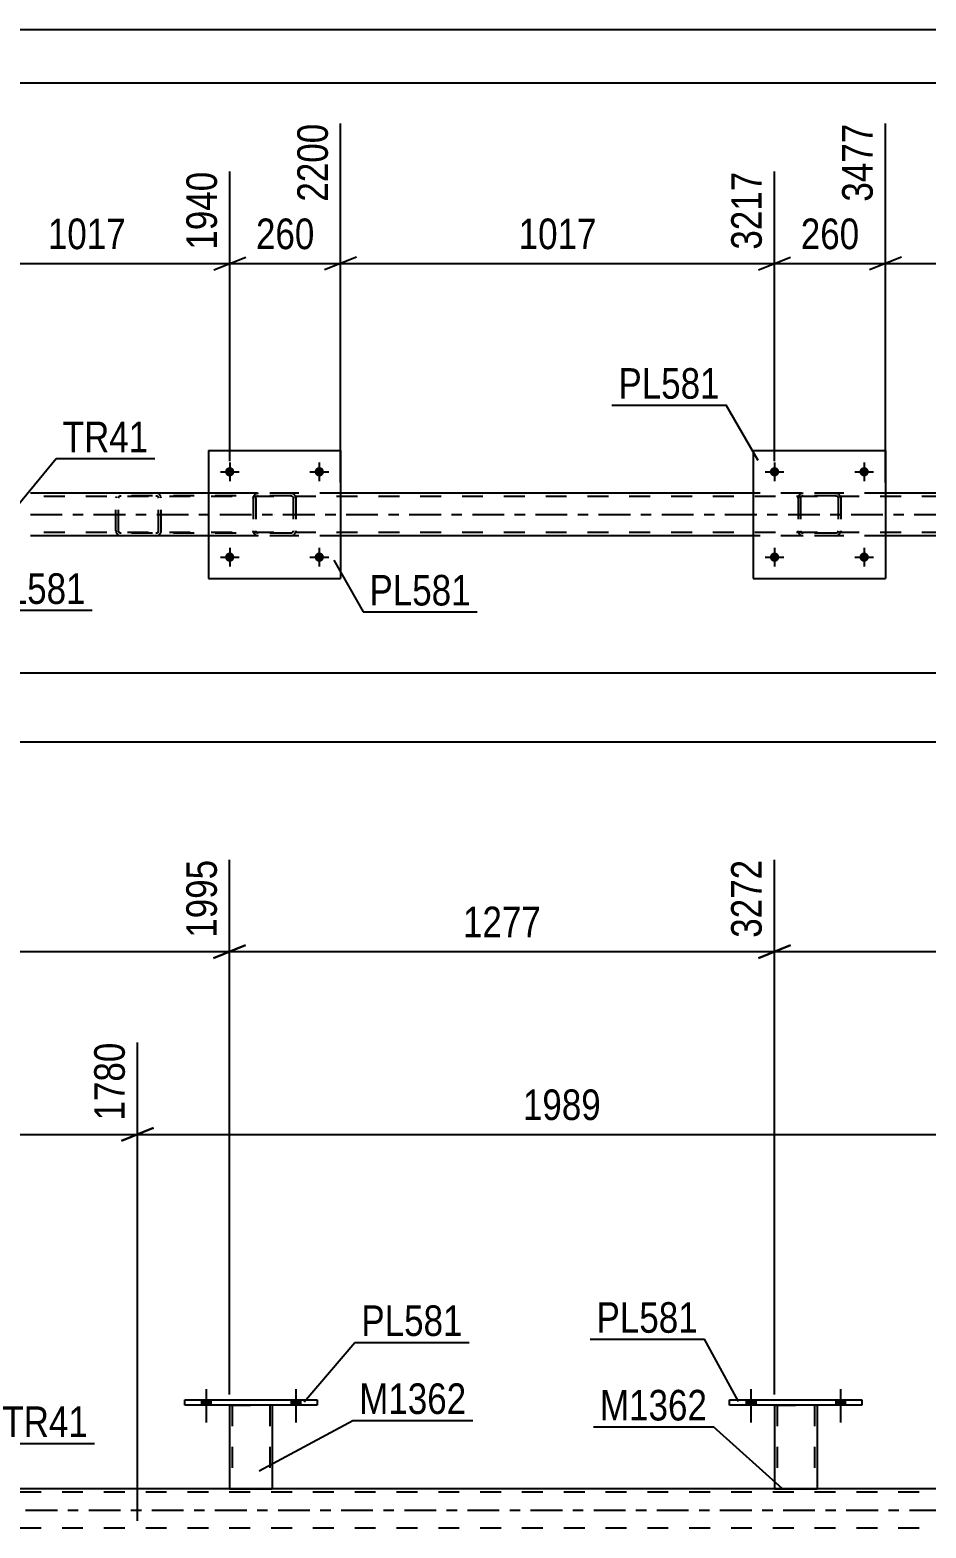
# Model space of a CAD drawing. Header units: millimetres. Extents: x 0 to 841, y 0 to 594.
# Drawn here: x 102.5 to 186.5, y 453.6 to 594 of the extents above; entities that cross this region are included whole.
import ezdxf

# ---------------------------------------------------------------- set-up
doc = ezdxf.new("R2010")
doc.units = ezdxf.units.MM
doc.linetypes.add('DXK_LINE_DOT2', pattern=[3.9198, 1.9599, -1.9599])
doc.linetypes.add('DXK_LINE_DOT3', pattern=[5.9187, 2.979, -0.9799, 0.9799, -0.9799])
doc.styles.add('Arial Narrow', font='ARIALN.TTF', dxfattribs={"height": 0.2})

# ---------------------------------------------------------------- blocks, each defined once
blk = doc.blocks.new('Unknown-247343380-1135 - 18088')
at = {"color": 5, "linetype": 'Continuous'}
for p, q in [((841, 594), (0, 594)), ((836, 589), (5, 589))]:
    blk.add_line(p, q, dxfattribs=at)
blk = doc.blocks.new('Part-247343380-4606 - 4602')
at = {"color": 7, "linetype": 'DXK_LINE_DOT2'}
for p, q in [((111.08, 550.59), (110.89, 550.55)), ((121.85, 550.59), (111.08, 550.59)), ((114.51, 550.55), (114.32, 550.59)), ((110.6, 550.24), (110.57, 550.11)), ((110.57, 547.07), (110.57, 550.11)), ((110.61, 550.29), (110.6, 550.24)), ((110.83, 550.11), (110.85, 550.2)), ((110.83, 547.07), (110.83, 550.11)), ((110.85, 550.2), (110.9, 550.28)), ((110.9, 550.28), (110.98, 550.33)), ((110.98, 550.33), (111.08, 550.35)), ((121.85, 550.35), (111.08, 550.35)), ((114.32, 550.35), (114.41, 550.33)), ((114.41, 550.33), (114.5, 550.28)), ((114.5, 550.28), (114.55, 550.2)), ((114.55, 550.2), (114.57, 550.11)), ((114.57, 547.07), (114.57, 550.11)), ((114.8, 550.24), (114.79, 550.29)), ((114.83, 550.11), (114.8, 550.24)), ((114.83, 547.07), (114.83, 550.11)), ((110.57, 547.07), (110.59, 546.98)), ((110.59, 546.98), (110.61, 546.88)), ((110.84, 547), (110.83, 547.07)), ((110.85, 546.98), (110.84, 547)), ((110.9, 546.9), (110.85, 546.98)), ((110.89, 546.62), (111.08, 546.59)), ((110.98, 546.85), (110.9, 546.9)), ((111.08, 546.83), (110.98, 546.85)), ((121.85, 546.83), (111.08, 546.83)), ((121.85, 546.59), (111.08, 546.59)), ((114.41, 546.85), (114.32, 546.83)), ((114.32, 546.59), (114.51, 546.62)), ((114.5, 546.9), (114.41, 546.85)), ((114.55, 546.98), (114.5, 546.9)), ((114.55, 546.98), (114.56, 547)), ((114.56, 547), (114.57, 547.07)), ((114.79, 546.88), (114.81, 546.98)), ((114.81, 546.98), (114.83, 547.07))]:
    blk.add_line(p, q, dxfattribs=at)
for centre, start, end in [((114.34, 550.09), 24.32, 69.2417), ((111.06, 547.09), 204.32, 249.2417), ((114.34, 547.09), 290.7583, 335.68)]:
    blk.add_arc(centre, 0.496, start, end, dxfattribs=at)
blk = doc.blocks.new('Bolt-247343380-18749 - 4602')
at = {"linetype": 'Continuous'}
for points in [[(121.69, 544.59, -1), (120.81, 544.59, -1)], [(130.09, 544.59, -1), (129.21, 544.59, -1)]]:
    blk.add_hatch(color=1, dxfattribs=at).paths.add_polyline_path(points)
at = {"color": 1, "linetype": 'Continuous'}
for p, q in [((121.25, 545.47), (121.25, 543.71)), ((129.65, 545.47), (129.65, 543.71)), ((120.37, 544.59), (122.13, 544.59)), ((128.77, 544.59), (130.53, 544.59))]:
    blk.add_line(p, q, dxfattribs=at)
blk = doc.blocks.new('Part-247343380-4740 - 4602')
at = {"color": 2, "linetype": 'Continuous'}
for p, q in [((119.25, 550.59), (102.57, 550.59)), ((170.33, 550.59), (131.65, 550.59)), ((221.41, 550.59), (182.73, 550.59)), ((119.25, 546.59), (102.57, 546.59)), ((170.33, 546.59), (131.65, 546.59)), ((221.41, 546.59), (182.73, 546.59))]:
    blk.add_line(p, q, dxfattribs=at)
at = {"color": 7, "linetype": 'DXK_LINE_DOT2'}
for p, q in [((131.65, 550.59), (119.25, 550.59)), ((182.73, 550.59), (170.33, 550.59)), ((764.32, 550.27), (102.57, 550.27)), ((764.32, 546.91), (102.57, 546.91)), ((131.65, 546.59), (119.25, 546.59)), ((182.73, 546.59), (170.33, 546.59))]:
    blk.add_line(p, q, dxfattribs=at)
at = {"color": 7, "linetype": 'DXK_LINE_DOT3'}
blk.add_line((102.57, 548.59), (764.32, 548.59), dxfattribs=at)
blk = doc.blocks.new('Part-247343380-18721 - 4602')
at = {"color": 2, "linetype": 'Continuous'}
for p, q in [((119.25, 554.59), (119.25, 542.59)), ((119.25, 554.59), (131.65, 554.59)), ((131.65, 554.59), (131.65, 542.59)), ((119.25, 542.59), (131.65, 542.59))]:
    blk.add_line(p, q, dxfattribs=at)
blk = doc.blocks.new('Part-247343380-18718 - 4602')
at = {"color": 7, "linetype": 'DXK_LINE_DOT2'}
for p, q in [((174.83, 550.55), (175.01, 550.59)), ((175.01, 550.59), (174.83, 550.55)), ((178.05, 550.59), (175.01, 550.59)), ((178.05, 550.59), (178.24, 550.55)), ((178.24, 550.55), (178.05, 550.59)), ((174.53, 550.11), (174.57, 550.29)), ((174.57, 550.29), (174.53, 550.11)), ((174.53, 550.11), (174.53, 547.07)), ((174.77, 550.11), (174.79, 550.2)), ((174.77, 550.11), (174.77, 547.07)), ((174.79, 550.2), (174.84, 550.28)), ((174.84, 550.28), (174.92, 550.33)), ((174.92, 550.33), (175.01, 550.35)), ((178.05, 550.35), (175.01, 550.35)), ((178.05, 550.35), (178.14, 550.33)), ((178.14, 550.33), (178.22, 550.28)), ((178.22, 550.28), (178.27, 550.2)), ((178.27, 550.2), (178.29, 550.11)), ((178.29, 550.11), (178.29, 547.07)), ((178.5, 550.29), (178.53, 550.11)), ((178.53, 550.11), (178.5, 550.29)), ((178.53, 550.11), (178.53, 547.07)), ((174.57, 546.88), (174.53, 547.07)), ((174.53, 547.07), (174.57, 546.88)), ((174.79, 546.98), (174.77, 547.07)), ((174.84, 546.9), (174.79, 546.98)), ((175.01, 546.59), (174.83, 546.62)), ((174.83, 546.62), (175.01, 546.59)), ((174.92, 546.85), (174.84, 546.9)), ((175.01, 546.83), (174.92, 546.85)), ((178.05, 546.83), (175.01, 546.83)), ((178.05, 546.59), (175.01, 546.59)), ((178.14, 546.85), (178.05, 546.83)), ((178.24, 546.62), (178.05, 546.59)), ((178.05, 546.59), (178.24, 546.62)), ((178.22, 546.9), (178.14, 546.85)), ((178.27, 546.98), (178.22, 546.9)), ((178.29, 547.07), (178.27, 546.98)), ((178.53, 547.07), (178.5, 546.88)), ((178.5, 546.88), (178.53, 547.07))]:
    blk.add_line(p, q, dxfattribs=at)
at = {"color": 7, "linetype": 'DXK_LINE_DOT3'}
blk.add_line((176.53, 548.59), (176.53, 548.59), dxfattribs=at)
at = {"color": 7, "linetype": 'DXK_LINE_DOT2'}
for centre, start, end in [((175.01, 550.11), 112.5, 157.5), ((175.01, 550.11), 112.5, 157.5), ((178.05, 550.11), 22.5, 67.5), ((178.05, 550.11), 22.5, 67.5), ((175.01, 547.07), 202.5, 247.5), ((175.01, 547.07), 202.5, 247.5), ((178.05, 547.07), 292.5, 337.5), ((178.05, 547.07), 292.5, 337.5)]:
    blk.add_arc(centre, 0.48, start, end, dxfattribs=at)
blk = doc.blocks.new('Part-247343380-18719 - 4602')
at = {"color": 2, "linetype": 'Continuous'}
for p, q in [((170.33, 554.59), (170.33, 542.59)), ((170.33, 554.59), (182.73, 554.59)), ((182.73, 554.59), (182.73, 542.59)), ((170.33, 542.59), (182.73, 542.59))]:
    blk.add_line(p, q, dxfattribs=at)
blk = doc.blocks.new('Part-247343380-18720 - 4602')
at = {"color": 7, "linetype": 'DXK_LINE_DOT2'}
for p, q in [((123.75, 550.55), (123.93, 550.59)), ((123.93, 550.59), (123.75, 550.55)), ((126.97, 550.59), (123.93, 550.59)), ((126.97, 550.59), (127.16, 550.55)), ((127.16, 550.55), (126.97, 550.59)), ((123.45, 550.11), (123.49, 550.29)), ((123.49, 550.29), (123.45, 550.11)), ((123.45, 550.11), (123.45, 547.07)), ((123.69, 550.11), (123.71, 550.2)), ((123.69, 550.11), (123.69, 547.07)), ((123.71, 550.2), (123.76, 550.28)), ((123.76, 550.28), (123.84, 550.33)), ((123.84, 550.33), (123.93, 550.35)), ((126.97, 550.35), (123.93, 550.35)), ((126.97, 550.35), (127.06, 550.33)), ((127.06, 550.33), (127.14, 550.28)), ((127.14, 550.28), (127.19, 550.2)), ((127.19, 550.2), (127.21, 550.11)), ((127.21, 550.11), (127.21, 547.07)), ((127.41, 550.29), (127.45, 550.11)), ((127.45, 550.11), (127.41, 550.29)), ((127.45, 550.11), (127.45, 547.07)), ((123.49, 546.88), (123.45, 547.07)), ((123.45, 547.07), (123.49, 546.88)), ((123.71, 546.98), (123.69, 547.07)), ((123.76, 546.9), (123.71, 546.98)), ((123.93, 546.59), (123.75, 546.62)), ((123.75, 546.62), (123.93, 546.59)), ((123.84, 546.85), (123.76, 546.9)), ((123.93, 546.83), (123.84, 546.85)), ((126.97, 546.83), (123.93, 546.83)), ((126.97, 546.59), (123.93, 546.59)), ((127.06, 546.85), (126.97, 546.83)), ((127.16, 546.62), (126.97, 546.59)), ((126.97, 546.59), (127.16, 546.62)), ((127.14, 546.9), (127.06, 546.85)), ((127.19, 546.98), (127.14, 546.9)), ((127.21, 547.07), (127.19, 546.98)), ((127.45, 547.07), (127.41, 546.88)), ((127.41, 546.88), (127.45, 547.07))]:
    blk.add_line(p, q, dxfattribs=at)
at = {"color": 7, "linetype": 'DXK_LINE_DOT3'}
blk.add_line((125.45, 548.59), (125.45, 548.59), dxfattribs=at)
at = {"color": 7, "linetype": 'DXK_LINE_DOT2'}
for centre, start, end in [((123.93, 550.11), 112.5, 157.5), ((123.93, 550.11), 112.5, 157.5), ((126.97, 550.11), 22.5, 67.5), ((126.97, 550.11), 22.5, 67.5), ((123.93, 547.07), 202.5, 247.5), ((123.93, 547.07), 202.5, 247.5), ((126.97, 547.07), 292.5, 337.5), ((126.97, 547.07), 292.5, 337.5)]:
    blk.add_arc(centre, 0.48, start, end, dxfattribs=at)
blk = doc.blocks.new('Bolt-247343380-18747 - 4602')
at = {"linetype": 'Continuous'}
for points in [[(172.77, 544.59, -1), (171.89, 544.59, -1)], [(181.17, 544.59, -1), (180.29, 544.59, -1)]]:
    blk.add_hatch(color=1, dxfattribs=at).paths.add_polyline_path(points)
at = {"color": 1, "linetype": 'Continuous'}
for p, q in [((172.33, 545.47), (172.33, 543.71)), ((180.73, 545.47), (180.73, 543.71)), ((171.45, 544.59), (173.21, 544.59)), ((179.85, 544.59), (181.61, 544.59))]:
    blk.add_line(p, q, dxfattribs=at)
blk = doc.blocks.new('Bolt-247343380-18748 - 4602')
at = {"linetype": 'Continuous'}
for points in [[(172.77, 552.59, -1), (171.89, 552.59, -1)], [(181.17, 552.59, -1), (180.29, 552.59, -1)]]:
    blk.add_hatch(color=1, dxfattribs=at).paths.add_polyline_path(points)
at = {"color": 1, "linetype": 'Continuous'}
for p, q in [((172.33, 553.47), (172.33, 551.71)), ((180.73, 553.47), (180.73, 551.71)), ((171.45, 552.59), (173.21, 552.59)), ((179.85, 552.59), (181.61, 552.59))]:
    blk.add_line(p, q, dxfattribs=at)
blk = doc.blocks.new('Bolt-247343380-18750 - 4602')
at = {"linetype": 'Continuous'}
for points in [[(121.69, 552.59, -1), (120.81, 552.59, -1)], [(130.09, 552.59, -1), (129.21, 552.59, -1)]]:
    blk.add_hatch(color=1, dxfattribs=at).paths.add_polyline_path(points)
at = {"color": 1, "linetype": 'Continuous'}
for p, q in [((121.25, 553.47), (121.25, 551.71)), ((129.65, 553.47), (129.65, 551.71)), ((120.37, 552.59), (122.13, 552.59)), ((128.77, 552.59), (130.53, 552.59))]:
    blk.add_line(p, q, dxfattribs=at)
blk = doc.blocks.new('Part-247343380-4993 - 4843')
at = {"color": 2, "linetype": 'Continuous'}
blk.add_line((756.18, 457.28), (54.76, 457.28), dxfattribs=at)
at = {"color": 7, "linetype": 'DXK_LINE_DOT2'}
for p, q in [((762.1, 456.96), (54.76, 456.96)), ((762.1, 453.6), (54.76, 453.6))]:
    blk.add_line(p, q, dxfattribs=at)
at = {"color": 7, "linetype": 'DXK_LINE_DOT3'}
blk.add_line((54.76, 455.28), (762.1, 455.28), dxfattribs=at)
blk = doc.blocks.new('Part-247343380-19148 - 4843')
at = {"color": 2, "linetype": 'Continuous'}
for p, q in [((121.24, 465.12), (121.24, 457.28)), ((125.24, 465.12), (125.24, 457.28)), ((121.24, 457.28), (125.24, 457.28))]:
    blk.add_line(p, q, dxfattribs=at)
at = {"color": 7, "linetype": 'DXK_LINE_DOT2'}
for p, q in [((121.24, 465.12), (125.24, 465.12)), ((121.24, 465.12), (121.24, 465.12)), ((121.24, 465.12), (121.24, 465.12)), ((121.48, 465.12), (121.48, 457.28)), ((125, 465.12), (125, 457.28)), ((125.24, 465.12), (125.24, 465.12)), ((125.24, 465.12), (125.24, 465.12)), ((124.98, 457.28), (124.94, 457.28)), ((124.94, 457.28), (124.98, 457.28)), ((125, 457.28), (124.98, 457.28)), ((124.98, 457.28), (125, 457.28))]:
    blk.add_line(p, q, dxfattribs=at)
blk = doc.blocks.new('Bolt-247343380-19178 - 4843')
at = {"linetype": 'Continuous'}
for points in [[(118.6, 465.12), (119.48, 465.12), (119.48, 465.6), (118.6, 465.6)], [(127, 465.12), (127.88, 465.12), (127.88, 465.6), (127, 465.6)]]:
    blk.add_hatch(color=1, dxfattribs=at).paths.add_polyline_path(points)
at = {"color": 1, "linetype": 'Continuous'}
for p, q in [((119.04, 466.6), (119.04, 463.48)), ((127.44, 466.6), (127.44, 463.48)), ((118.6, 465.6), (118.6, 465.12)), ((119.48, 465.6), (119.48, 465.12)), ((127, 465.6), (127, 465.12)), ((127.88, 465.6), (127.88, 465.12))]:
    blk.add_line(p, q, dxfattribs=at)
blk = doc.blocks.new('Bolt-247343380-19177 - 4843')
at = {"linetype": 'Continuous'}
for points in [[(118.6, 465.12), (119.48, 465.12), (119.48, 465.6), (118.6, 465.6)], [(127, 465.12), (127.88, 465.12), (127.88, 465.6), (127, 465.6)]]:
    blk.add_hatch(color=1, dxfattribs=at).paths.add_polyline_path(points)
at = {"color": 1, "linetype": 'Continuous'}
for p, q in [((119.04, 466.6), (119.04, 463.48)), ((127.44, 466.6), (127.44, 463.48)), ((118.6, 465.6), (118.6, 465.12)), ((119.48, 465.6), (119.48, 465.12)), ((127, 465.6), (127, 465.12)), ((127.88, 465.6), (127.88, 465.12))]:
    blk.add_line(p, q, dxfattribs=at)
blk = doc.blocks.new('Part-247343380-19146 - 4843')
at = {"color": 2, "linetype": 'Continuous'}
for p, q in [((172.32, 465.12), (172.32, 457.28)), ((176.32, 465.12), (176.32, 457.28)), ((172.32, 457.28), (176.32, 457.28))]:
    blk.add_line(p, q, dxfattribs=at)
at = {"color": 7, "linetype": 'DXK_LINE_DOT2'}
for p, q in [((172.32, 465.12), (176.32, 465.12)), ((172.32, 465.12), (172.32, 465.12)), ((172.32, 465.12), (172.32, 465.12)), ((172.56, 465.12), (172.56, 457.28)), ((176.08, 465.12), (176.08, 457.28)), ((176.32, 465.12), (176.32, 465.12)), ((176.32, 465.12), (176.32, 465.12)), ((176.02, 457.28), (176.06, 457.28)), ((176.02, 457.28), (176.06, 457.28)), ((176.06, 457.28), (176.08, 457.28)), ((176.06, 457.28), (176.08, 457.28))]:
    blk.add_line(p, q, dxfattribs=at)
blk = doc.blocks.new('Part-247343380-19147 - 4843')
at = {"color": 2, "linetype": 'Continuous'}
for p, q in [((168.12, 465.12), (168.12, 465.6)), ((168.12, 465.6), (180.52, 465.6)), ((180.52, 465.12), (168.12, 465.12)), ((180.52, 465.6), (180.52, 465.12))]:
    blk.add_line(p, q, dxfattribs=at)
blk = doc.blocks.new('Part-247343380-19149 - 4843')
at = {"color": 2, "linetype": 'Continuous'}
for p, q in [((117.04, 465.12), (117.04, 465.6)), ((117.04, 465.6), (129.44, 465.6)), ((129.44, 465.12), (117.04, 465.12)), ((129.44, 465.6), (129.44, 465.12))]:
    blk.add_line(p, q, dxfattribs=at)
blk = doc.blocks.new('Bolt-247343380-19175 - 4843')
at = {"linetype": 'Continuous'}
for points in [[(169.68, 465.12), (170.56, 465.12), (170.56, 465.6), (169.68, 465.6)], [(178.08, 465.12), (178.96, 465.12), (178.96, 465.6), (178.08, 465.6)]]:
    blk.add_hatch(color=1, dxfattribs=at).paths.add_polyline_path(points)
at = {"color": 1, "linetype": 'Continuous'}
for p, q in [((170.12, 466.6), (170.12, 463.48)), ((178.52, 466.6), (178.52, 463.48)), ((169.68, 465.6), (169.68, 465.12)), ((170.56, 465.6), (170.56, 465.12)), ((178.08, 465.6), (178.08, 465.12)), ((178.96, 465.6), (178.96, 465.12))]:
    blk.add_line(p, q, dxfattribs=at)
blk = doc.blocks.new('Bolt-247343380-19176 - 4843')
at = {"linetype": 'Continuous'}
for points in [[(169.68, 465.12), (170.56, 465.12), (170.56, 465.6), (169.68, 465.6)], [(178.08, 465.12), (178.96, 465.12), (178.96, 465.6), (178.08, 465.6)]]:
    blk.add_hatch(color=1, dxfattribs=at).paths.add_polyline_path(points)
at = {"color": 1, "linetype": 'Continuous'}
for p, q in [((170.12, 466.6), (170.12, 463.48)), ((178.52, 466.6), (178.52, 463.48)), ((169.68, 465.6), (169.68, 465.12)), ((170.56, 465.6), (170.56, 465.12)), ((178.08, 465.6), (178.08, 465.12)), ((178.96, 465.6), (178.96, 465.12))]:
    blk.add_line(p, q, dxfattribs=at)
blk = doc.blocks.new('StraightDimension-247343380-31596 - 4602')
at = {"color": 7, "linetype": 'Continuous'}
for p, q in [((182.73, 551.59), (182.73, 585.22)), ((172.33, 553.59), (172.33, 580.72)), ((170.83, 571.51), (173.83, 572.71)), ((172.33, 572.11), (182.73, 572.11)), ((184.23, 572.71), (181.23, 571.51))]:
    blk.add_line(p, q, dxfattribs=at)
at = {"color": 0}
blk.add_wipeout([(180.87, 572.86), (180.87, 577.06), (174.19, 577.06), (174.19, 572.86)], dxfattribs=at)
at = {"color": 3, "style": 'Arial Narrow'}
blk.add_text('260', height=2.863, dxfattribs=at).set_placement((174.79, 573.46))
at = {"color": 0, "linetype": 'Continuous'}
blk.add_wipeout([(182.13, 585.82), (177.93, 585.82), (177.93, 577.31), (182.13, 577.31)], dxfattribs=at)
at = {"color": 3, "linetype": 'Continuous', "style": 'Arial Narrow'}
blk.add_text('3477', height=2.863, rotation=90.0002, dxfattribs=at).set_placement((181.53, 577.91))
blk = doc.blocks.new('StraightDimension-247343380-31595 - 4602')
at = {"color": 7, "linetype": 'Continuous'}
for p, q in [((182.73, 551.59), (182.73, 585.22)), ((223.41, 553.59), (223.41, 580.72)), ((184.23, 572.71), (181.23, 571.51)), ((182.73, 572.11), (223.41, 572.11)), ((221.91, 571.51), (224.91, 572.71))]:
    blk.add_line(p, q, dxfattribs=at)
at = {"color": 0}
blk.add_wipeout([(207.33, 572.86), (207.33, 577.06), (198.82, 577.06), (198.82, 572.86)], dxfattribs=at)
at = {"color": 3, "style": 'Arial Narrow'}
blk.add_text('1017', height=2.863, dxfattribs=at).set_placement((199.42, 573.46))
at = {"color": 0, "linetype": 'Continuous'}
blk.add_wipeout([(222.81, 581.32), (218.61, 581.32), (218.61, 572.81), (222.81, 572.81)], dxfattribs=at)
at = {"color": 3, "linetype": 'Continuous', "style": 'Arial Narrow'}
blk.add_text('4494', height=2.863, rotation=90.0002, dxfattribs=at).set_placement((222.21, 573.41))
blk = doc.blocks.new('StraightDimension-247343380-4778 - 4602')
at = {"color": 7, "linetype": 'Continuous'}
blk.add_line((65.45, 533.74), (764.32, 533.74), dxfattribs=at)
blk = doc.blocks.new('StraightDimension-247343380-21976 - 4602')
at = {"color": 7, "linetype": 'Continuous'}
blk.add_line((64.81, 527.29), (764.96, 527.29), dxfattribs=at)
blk = doc.blocks.new('StraightDimension-247343380-31597 - 4602')
at = {"color": 7, "linetype": 'Continuous'}
for p, q in [((131.65, 551.59), (131.65, 585.22)), ((172.33, 553.59), (172.33, 580.72)), ((133.15, 572.71), (130.15, 571.51)), ((131.65, 572.11), (172.33, 572.11)), ((170.83, 571.51), (173.83, 572.71))]:
    blk.add_line(p, q, dxfattribs=at)
at = {"color": 0}
blk.add_wipeout([(156.25, 572.86), (156.25, 577.06), (147.74, 577.06), (147.74, 572.86)], dxfattribs=at)
at = {"color": 3, "style": 'Arial Narrow'}
blk.add_text('1017', height=2.863, dxfattribs=at).set_placement((148.34, 573.46))
at = {"color": 0, "linetype": 'Continuous'}
blk.add_wipeout([(171.73, 581.32), (167.53, 581.32), (167.53, 572.81), (171.73, 572.81)], dxfattribs=at)
at = {"color": 3, "linetype": 'Continuous', "style": 'Arial Narrow'}
blk.add_text('3217', height=2.863, rotation=90.0002, dxfattribs=at).set_placement((171.13, 573.41))
blk = doc.blocks.new('StraightDimension-247343380-31598 - 4602')
at = {"color": 7, "linetype": 'Continuous'}
for p, q in [((131.65, 551.59), (131.65, 585.22)), ((121.25, 553.59), (121.25, 580.72)), ((119.75, 571.51), (122.75, 572.71)), ((121.25, 572.11), (131.65, 572.11)), ((133.15, 572.71), (130.15, 571.51))]:
    blk.add_line(p, q, dxfattribs=at)
at = {"color": 0}
blk.add_wipeout([(129.79, 572.86), (129.79, 577.06), (123.11, 577.06), (123.11, 572.86)], dxfattribs=at)
at = {"color": 3, "style": 'Arial Narrow'}
blk.add_text('260', height=2.863, dxfattribs=at).set_placement((123.71, 573.46))
at = {"color": 0, "linetype": 'Continuous'}
blk.add_wipeout([(131.05, 585.82), (126.85, 585.82), (126.85, 577.31), (131.05, 577.31)], dxfattribs=at)
at = {"color": 3, "linetype": 'Continuous', "style": 'Arial Narrow'}
blk.add_text('2200', height=2.863, rotation=90.0002, dxfattribs=at).set_placement((130.45, 577.91))
blk = doc.blocks.new('StraightDimension-247343380-31599 - 4602')
at = {"color": 7, "linetype": 'Continuous'}
for p, q in [((94.47, 551.59), (94.47, 583.39)), ((121.25, 553.59), (121.25, 580.72)), ((95.97, 572.71), (92.97, 571.51)), ((94.47, 572.11), (121.25, 572.11)), ((119.75, 571.51), (122.75, 572.71))]:
    blk.add_line(p, q, dxfattribs=at)
at = {"color": 0}
blk.add_wipeout([(112.12, 572.86), (112.12, 577.06), (103.6, 577.06), (103.6, 572.86)], dxfattribs=at)
at = {"color": 3, "style": 'Arial Narrow'}
blk.add_text('1017', height=2.863, dxfattribs=at).set_placement((104.2, 573.46))
at = {"color": 0, "linetype": 'Continuous'}
blk.add_wipeout([(120.65, 581.32), (116.45, 581.32), (116.45, 572.81), (120.65, 572.81)], dxfattribs=at)
at = {"color": 3, "linetype": 'Continuous', "style": 'Arial Narrow'}
blk.add_text('1940', height=2.863, rotation=90.0002, dxfattribs=at).set_placement((120.05, 573.41))
blk = doc.blocks.new('StraightDimension-247343380-32865 - 4843')
at = {"color": 7, "linetype": 'Continuous'}
for p, q in [((121.24, 466.12), (121.24, 516.23)), ((172.32, 466.12), (172.32, 516.23)), ((122.74, 508.22), (119.74, 507.02)), ((121.24, 507.62), (172.32, 507.62)), ((170.82, 507.02), (173.82, 508.22))]:
    blk.add_line(p, q, dxfattribs=at)
at = {"color": 0}
blk.add_wipeout([(151.03, 508.37), (151.03, 512.57), (142.52, 512.57), (142.52, 508.37)], dxfattribs=at)
at = {"color": 3, "style": 'Arial Narrow'}
blk.add_text('1277', height=2.863, dxfattribs=at).set_placement((143.12, 508.97))
at = {"color": 0, "linetype": 'Continuous'}
blk.add_wipeout([(171.72, 516.83), (167.52, 516.83), (167.52, 508.32), (171.72, 508.32)], dxfattribs=at)
at = {"color": 3, "linetype": 'Continuous', "style": 'Arial Narrow'}
blk.add_text('3272', height=2.863, rotation=90.0002, dxfattribs=at).set_placement((171.12, 508.92))
blk = doc.blocks.new('StraightDimension-247343380-6100 - 4843')
at = {"color": 7, "linetype": 'Continuous'}
for p, q in [((112.61, 454.28), (112.61, 499.1)), ((42.94, 458.28), (42.94, 493.62)), ((44.44, 491.09), (41.44, 489.89)), ((42.94, 490.49), (112.61, 490.49)), ((111.11, 489.89), (114.11, 491.09))]:
    blk.add_line(p, q, dxfattribs=at)
at = {"color": 0}
blk.add_wipeout([(82.03, 491.24), (82.03, 495.44), (73.52, 495.44), (73.52, 491.24)], dxfattribs=at)
at = {"color": 3, "style": 'Arial Narrow'}
blk.add_text('1780', height=2.863, dxfattribs=at).set_placement((74.12, 491.84))
at = {"color": 0, "linetype": 'Continuous'}
for points in [[(112.01, 499.7), (107.81, 499.7), (107.81, 491.19), (112.01, 491.19)], [(42.34, 494.22), (38.14, 494.22), (38.14, 491.19), (42.34, 491.19)]]:
    blk.add_wipeout(points, dxfattribs=at)
at = {"color": 3, "linetype": 'Continuous', "style": 'Arial Narrow'}
for s, height, p in [('1780', 2.863, (111.41, 491.79)), ('0', 2.86, (41.74, 491.79))]:
    blk.add_text(s, height=height, rotation=90.0002, dxfattribs=at).set_placement(p)
blk = doc.blocks.new('StraightDimension-247343380-5747 - 4843')
at = {"color": 7, "linetype": 'Continuous'}
for p, q in [((112.61, 454.28), (112.61, 499.1)), ((192.17, 454.28), (192.17, 499.1)), ((114.11, 491.09), (111.11, 489.89)), ((112.61, 490.49), (192.17, 490.49)), ((190.67, 489.89), (193.67, 491.09))]:
    blk.add_line(p, q, dxfattribs=at)
at = {"color": 0}
blk.add_wipeout([(156.65, 491.24), (156.65, 495.44), (148.14, 495.44), (148.14, 491.24)], dxfattribs=at)
at = {"color": 3, "style": 'Arial Narrow'}
blk.add_text('1989', height=2.863, dxfattribs=at).set_placement((148.74, 491.84))
at = {"color": 0, "linetype": 'Continuous'}
blk.add_wipeout([(191.57, 499.7), (187.37, 499.7), (187.37, 491.19), (191.57, 491.19)], dxfattribs=at)
at = {"color": 3, "linetype": 'Continuous', "style": 'Arial Narrow'}
blk.add_text('3769', height=2.863, rotation=90.0002, dxfattribs=at).set_placement((190.97, 491.79))
blk = doc.blocks.new('StraightDimension-247343380-32864 - 4843')
at = {"color": 7, "linetype": 'Continuous'}
for p, q in [((172.32, 466.12), (172.32, 516.23)), ((223.4, 466.12), (223.4, 516.23)), ((173.82, 508.22), (170.82, 507.02)), ((172.32, 507.62), (223.4, 507.62)), ((221.9, 507.02), (224.9, 508.22))]:
    blk.add_line(p, q, dxfattribs=at)
at = {"color": 0}
blk.add_wipeout([(202.11, 508.37), (202.11, 512.57), (193.6, 512.57), (193.6, 508.37)], dxfattribs=at)
at = {"color": 3, "style": 'Arial Narrow'}
blk.add_text('1277', height=2.863, dxfattribs=at).set_placement((194.2, 508.97))
at = {"color": 0, "linetype": 'Continuous'}
blk.add_wipeout([(222.8, 516.83), (218.6, 516.83), (218.6, 508.32), (222.8, 508.32)], dxfattribs=at)
at = {"color": 3, "linetype": 'Continuous', "style": 'Arial Narrow'}
blk.add_text('4549', height=2.863, rotation=90.0002, dxfattribs=at).set_placement((222.2, 508.92))
blk = doc.blocks.new('StraightDimension-247343380-32866 - 4843')
at = {"color": 7, "linetype": 'Continuous'}
for p, q in [((121.24, 466.12), (121.24, 516.23)), ((70.16, 466.12), (70.16, 514.4)), ((71.66, 508.22), (68.66, 507.02)), ((70.16, 507.62), (121.24, 507.62)), ((119.74, 507.02), (122.74, 508.22))]:
    blk.add_line(p, q, dxfattribs=at)
at = {"color": 0}
blk.add_wipeout([(99.95, 508.37), (99.95, 512.57), (91.44, 512.57), (91.44, 508.37)], dxfattribs=at)
at = {"color": 3, "style": 'Arial Narrow'}
blk.add_text('1277', height=2.863, dxfattribs=at).set_placement((92.04, 508.97))
at = {"color": 0, "linetype": 'Continuous'}
blk.add_wipeout([(120.64, 516.83), (116.44, 516.83), (116.44, 508.32), (120.64, 508.32)], dxfattribs=at)
at = {"color": 3, "linetype": 'Continuous', "style": 'Arial Narrow'}
blk.add_text('1995', height=2.863, rotation=90.0002, dxfattribs=at).set_placement((120.04, 508.92))
blk = doc.blocks.new('Mark-247343380-4736 - 4602')
at = {"color": 0}
blk.add_wipeout([(113.62, 554.43), (113.62, 557.43), (105.59, 557.43), (105.59, 554.43)], dxfattribs=at)
blk.add_wipeout([(113.62, 554.43), (113.62, 557.43), (105.59, 557.43), (105.59, 554.43)], dxfattribs=at)
at = {"color": 30, "linetype": 'Continuous'}
for p, q in [((101.34, 549.43), (104.99, 553.83)), ((104.99, 553.83), (114.22, 553.83))]:
    blk.add_line(p, q, dxfattribs=at)
at = {"color": 3, "style": 'Arial Narrow'}
blk.add_text('TR41', height=2.863, dxfattribs=at).set_placement((105.59, 554.43))
blk = doc.blocks.new('Mark-247343380-32322 - 4602')
at = {"color": 0}
blk.add_wipeout([(167.2, 559.44), (167.2, 562.44), (157.69, 562.44), (157.69, 559.44)], dxfattribs=at)
blk.add_wipeout([(167.2, 559.44), (167.2, 562.44), (157.69, 562.44), (157.69, 559.44)], dxfattribs=at)
at = {"color": 30, "linetype": 'Continuous'}
for p in [(157.09, 558.84), (170.8, 553.65)]:
    blk.add_line(p, (167.8, 558.84), dxfattribs=at)
at = {"color": 3, "style": 'Arial Narrow'}
blk.add_text('PL581', height=2.863, dxfattribs=at).set_placement((157.69, 559.44))
blk = doc.blocks.new('Mark-247343380-32325 - 4602')
at = {"color": 0}
blk.add_wipeout([(143.85, 540.06), (143.85, 543.06), (134.35, 543.06), (134.35, 540.06)], dxfattribs=at)
blk.add_wipeout([(143.85, 540.06), (143.85, 543.06), (134.35, 543.06), (134.35, 540.06)], dxfattribs=at)
at = {"color": 30, "linetype": 'Continuous'}
for p, q in [((131, 544.32), (133.75, 539.46)), ((133.75, 539.46), (144.45, 539.46))]:
    blk.add_line(p, q, dxfattribs=at)
at = {"color": 3, "style": 'Arial Narrow'}
blk.add_text('PL581', height=2.863, dxfattribs=at).set_placement((134.35, 540.06))
blk = doc.blocks.new('Mark-247343380-32328 - 4602')
at = {"color": 0}
blk.add_wipeout([(107.76, 540.21), (107.76, 543.21), (98.25, 543.21), (98.25, 540.21)], dxfattribs=at)
blk.add_wipeout([(107.76, 540.21), (107.76, 543.21), (98.25, 543.21), (98.25, 540.21)], dxfattribs=at)
at = {"color": 30, "linetype": 'Continuous'}
for p, q in [((93.41, 544.18), (97.65, 539.61)), ((97.65, 539.61), (108.36, 539.61))]:
    blk.add_line(p, q, dxfattribs=at)
at = {"color": 3, "style": 'Arial Narrow'}
blk.add_text('PL581', height=2.863, dxfattribs=at).set_placement((98.25, 540.21))
blk = doc.blocks.new('Mark-247343380-33052 - 4843')
at = {"color": 0}
blk.add_wipeout([(143.44, 464.29), (143.44, 467.29), (133.39, 467.29), (133.39, 464.29)], dxfattribs=at)
blk.add_wipeout([(143.44, 464.29), (143.44, 467.29), (133.39, 467.29), (133.39, 464.29)], dxfattribs=at)
at = {"color": 30, "linetype": 'Continuous'}
for p, q in [((124.01, 458.96), (132.79, 463.69)), ((132.79, 463.69), (144.04, 463.69))]:
    blk.add_line(p, q, dxfattribs=at)
at = {"color": 3, "style": 'Arial Narrow'}
blk.add_text('M1362', height=2.863, dxfattribs=at).set_placement((133.39, 464.29))
blk = doc.blocks.new('Mark-247343380-4989 - 4843')
at = {"color": 0}
blk.add_wipeout([(107.96, 462.13), (107.96, 465.13), (99.93, 465.13), (99.93, 462.13)], dxfattribs=at)
blk.add_wipeout([(107.96, 462.13), (107.96, 465.13), (99.93, 465.13), (99.93, 462.13)], dxfattribs=at)
at = {"color": 30, "linetype": 'Continuous'}
for p, q in [((95.79, 456.45), (99.33, 461.53)), ((99.33, 461.53), (108.56, 461.53))]:
    blk.add_line(p, q, dxfattribs=at)
at = {"color": 3, "style": 'Arial Narrow'}
blk.add_text('TR41', height=2.863, dxfattribs=at).set_placement((99.93, 462.13))
blk = doc.blocks.new('Mark-247343380-33046 - 4843')
at = {"color": 0}
blk.add_wipeout([(166.01, 463.68), (166.01, 466.68), (155.96, 466.68), (155.96, 463.68)], dxfattribs=at)
blk.add_wipeout([(166.01, 463.68), (166.01, 466.68), (155.96, 466.68), (155.96, 463.68)], dxfattribs=at)
at = {"color": 30, "linetype": 'Continuous'}
for p in [(155.36, 463.08), (173.06, 457.28)]:
    blk.add_line(p, (166.61, 463.08), dxfattribs=at)
at = {"color": 3, "style": 'Arial Narrow'}
blk.add_text('M1362', height=2.863, dxfattribs=at).set_placement((155.96, 463.68))
blk = doc.blocks.new('Mark-247343380-33049 - 4843')
at = {"color": 0}
blk.add_wipeout([(165.15, 471.9), (165.15, 474.9), (155.64, 474.9), (155.64, 471.9)], dxfattribs=at)
blk.add_wipeout([(165.15, 471.9), (165.15, 474.9), (155.64, 474.9), (155.64, 471.9)], dxfattribs=at)
at = {"color": 30, "linetype": 'Continuous'}
for p in [(155.04, 471.3), (168.95, 465.45)]:
    blk.add_line(p, (165.75, 471.3), dxfattribs=at)
at = {"color": 3, "style": 'Arial Narrow'}
blk.add_text('PL581', height=2.863, dxfattribs=at).set_placement((155.64, 471.9))
blk = doc.blocks.new('Mark-247343380-33055 - 4843')
at = {"color": 0}
blk.add_wipeout([(143.1, 471.6), (143.1, 474.6), (133.59, 474.6), (133.59, 471.6)], dxfattribs=at)
blk.add_wipeout([(143.1, 471.6), (143.1, 474.6), (133.59, 474.6), (133.59, 471.6)], dxfattribs=at)
at = {"color": 30, "linetype": 'Continuous'}
for p, q in [((128.22, 465.43), (132.99, 471)), ((132.99, 471), (143.7, 471))]:
    blk.add_line(p, q, dxfattribs=at)
at = {"color": 3, "style": 'Arial Narrow'}
blk.add_text('PL581', height=2.863, dxfattribs=at).set_placement((133.59, 471.6))

msp = doc.modelspace()

# ---------------------------------------------------------------- block references
for name in ['Unknown-247343380-1135 - 18088', 'Part-247343380-18721 - 4602', 'Bolt-247343380-18750 - 4602', 'Part-247343380-18719 - 4602', 'Bolt-247343380-18748 - 4602', 'Part-247343380-4740 - 4602', 'Part-247343380-4606 - 4602', 'Part-247343380-18720 - 4602', 'Part-247343380-18718 - 4602', 'Bolt-247343380-18749 - 4602', 'Bolt-247343380-18747 - 4602', 'Bolt-247343380-19178 - 4843', 'Bolt-247343380-19177 - 4843', 'Bolt-247343380-19175 - 4843', 'Bolt-247343380-19176 - 4843', 'Part-247343380-19149 - 4843', 'Part-247343380-19148 - 4843', 'Part-247343380-19147 - 4843', 'Part-247343380-19146 - 4843', 'Part-247343380-4993 - 4843']:
    msp.add_blockref(name, (0, 0))

# ---------------------------------------------------------------- next in the draw order: block references
for name in ['StraightDimension-247343380-31596 - 4602', 'StraightDimension-247343380-4778 - 4602', 'StraightDimension-247343380-32865 - 4843', 'StraightDimension-247343380-6100 - 4843']:
    msp.add_blockref(name, (0, 0))

# ---------------------------------------------------------------- next in the draw order: block references
for name in ['StraightDimension-247343380-31597 - 4602', 'StraightDimension-247343380-31595 - 4602', 'StraightDimension-247343380-21976 - 4602', 'StraightDimension-247343380-5747 - 4843', 'Mark-247343380-4989 - 4843']:
    msp.add_blockref(name, (0, 0))

# ---------------------------------------------------------------- next in the draw order: block references
for name in ['StraightDimension-247343380-31598 - 4602', 'Mark-247343380-32322 - 4602', 'Mark-247343380-32328 - 4602', 'Mark-247343380-32325 - 4602', 'StraightDimension-247343380-32866 - 4843', 'StraightDimension-247343380-32864 - 4843', 'Mark-247343380-33052 - 4843']:
    msp.add_blockref(name, (0, 0))

# ---------------------------------------------------------------- next in the draw order: block references
for name in ['StraightDimension-247343380-31599 - 4602', 'Mark-247343380-33055 - 4843', 'Mark-247343380-33046 - 4843']:
    msp.add_blockref(name, (0, 0))

# ---------------------------------------------------------------- next in the draw order: block references
for name in ['Mark-247343380-4736 - 4602', 'Mark-247343380-33049 - 4843']:
    msp.add_blockref(name, (0, 0))

doc.saveas('drawing.dxf')
